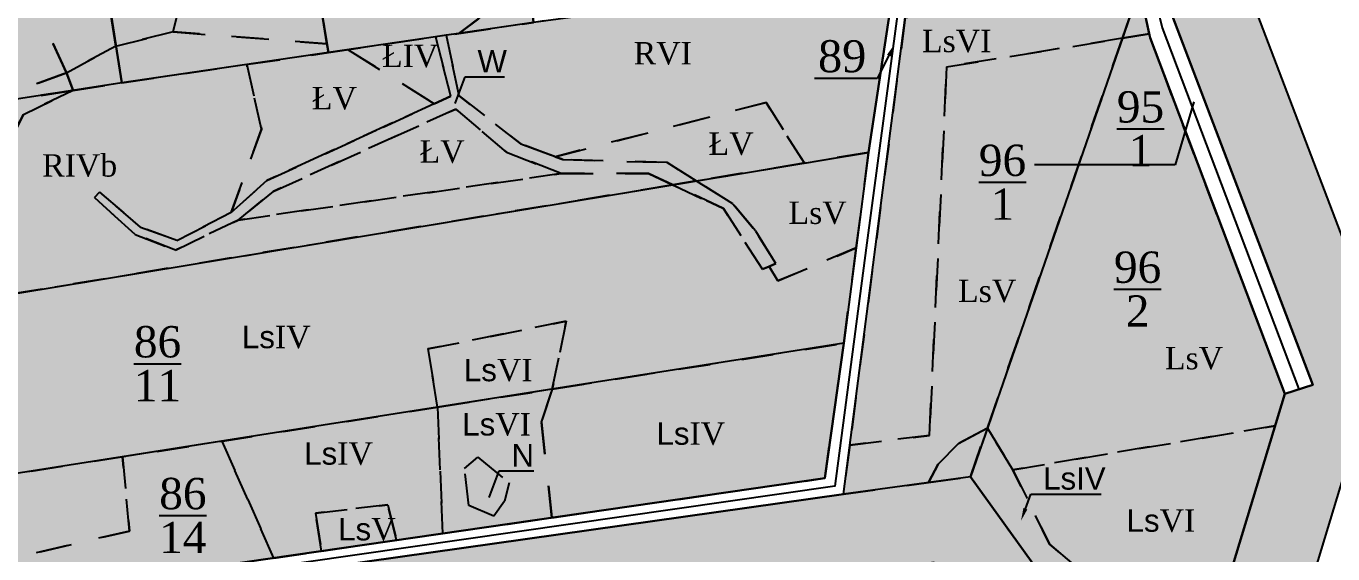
# Model space of a CAD drawing. Header units: millimetres. Extents: x 1380 to 5204, y 977 to 2350.
# Drawn here: x 2666.4 to 3075.3, y 1198 to 1363 of the extents above; entities that cross this region are included whole.
import ezdxf
from ezdxf import colors
from ezdxf.entities.mleader import LeaderData, LeaderLine
from ezdxf.math import Vec2, Vec3

# ---------------------------------------------------------------- set-up
doc = ezdxf.new("R2010")
doc.units = ezdxf.units.MM
doc.linetypes.add('UZYTEK', pattern=[20, 10, -10])
for name, color, linetype in [('DROGI ODSZKODOWANIA', 7, 'Continuous'), ('dzialki', 18, 'Continuous'), ('Numeracja', 7, 'Continuous'), ('Obreb', 2, 'Continuous'), ('Pokolorwane użytki', 7, 'Continuous'), ('Rowy', 250, 'UZYTEK'), ('Uzytki', 250, 'UZYTEK'), ('W', 250, 'Continuous')]:
    doc.layers.add(name, color=color, linetype=linetype)
doc.layers.add('Num użytków', color=7, linetype='Continuous', true_color=0x000000)
doc.styles.add('Całkowite', font='times.ttf', dxfattribs={"height": 10})
doc.styles.get("Standard").update_dxf_attribs({"font": 'arial.ttf'})
doc.styles.add('Uzytki', font='times.ttf', dxfattribs={"height": 7})
doc.styles.add('Ułamki', font='times.ttf', dxfattribs={"height": 14})

# ---------------------------------------------------------------- blocks, each defined once
blk = doc.blocks.new('_None')

msp = doc.modelspace()

# ---------------------------------------------------------------- hatches: boundary and pattern name
at = {"layer": 'Obreb', "ltscale": 0.1, "true_color": 0xf4ee51}
h = msp.add_hatch(color=41, dxfattribs=at)
h.dxf.hatch_style = 1
h.paths.add_polyline_path([(1739.27, 2064.25), (1569.18, 2044.6), (1564.53, 2044.15), (1500.42, 2035.92), (1473.15, 2032.87), (1468.93, 1980), (1462.92, 1894.61), (1456.31, 1773.44), (1452.55, 1718.71), (1450.66, 1680.7), (1442.54, 1619.86), (1424.58, 1499.01), (1404.87, 1303.08), (1390.68, 1109.1), (1379.54, 977.39), (1416.06, 982.26), (1503.01, 993.87), (1504.63, 994.09), (1506.25, 994.3), (1621.93, 1009.75), (1623.42, 1009.95), (1726.06, 1023.65), (1744.84, 1026.16), (1749.27, 1026.75), (2001.11, 1060.37), (2068.99, 1069.43), (2152.68, 1080.6), (2558.18, 1139.98), (2925.58, 1191.89), (2950.42, 1195.27), (3034.81, 1077.94), (3080.44, 1228.22), (3101.82, 1235.05), (3049.2, 1373.09), (3047.94, 1379.97), (3036.54, 1465.16), (3034.11, 1481.41), (3037.35, 1523.54), (3064.08, 1535.14), (3042.44, 1582.63), (3034.82, 1599.34), (3026.23, 1623.42), (3022.72, 1647.12), (3015.17, 1693.82), (3010.46, 1738.63), (3007.5, 1779.8), (3007.5, 1828.93), (2995.54, 1854.86), (2982.24, 1913.84), (2978.33, 1926.18), (2939.25, 2070.19), (2911.03, 2085.83), (2875.11, 2109.04), (2851.35, 2127.45), (2832.79, 2142.28), (2800.7, 2188.75), (2762.52, 2156.94), (2761.01, 2154.88), (2592.26, 2137.52), (2569.19, 2140.22), (2541.29, 2148.28), (2358.61, 2230.49), (2370.36, 2167.83), (2372.08, 2158.65), (2124.8, 2119.92), (1843.77, 2075.91), (1839.89, 2076.73), (1821.8, 2074.33), (1789.76, 2070.08)])
h.paths.add_polyline_path([(1792.84, 2045.27), (1825.09, 2049.55), (1838.91, 2051.38), (1843.08, 2050.5), (2128.67, 2095.22), (2401.4, 2137.94), (2394.93, 2172.44), (2392, 2188.04), (2532.65, 2124.75), (2564.24, 2115.63), (2592.09, 2112.37), (2774.63, 2131.15), (2780.88, 2139.71), (2795.68, 2152.03), (2814.31, 2125.04), (2835.89, 2107.8), (2860.65, 2088.62), (2898.18, 2064.37), (2917.89, 2053.45), (2954.34, 1919.13), (2958.08, 1907.3), (2971.73, 1846.78), (2982.5, 1823.44), (2982.5, 1778.91), (2985.55, 1736.43), (2990.38, 1690.52), (2998.01, 1643.29), (3001.86, 1617.33), (3011.63, 1589.94), (3019.69, 1572.27), (3030.77, 1547.94), (3018.26, 1542.51), (3013.6, 1540.82), (3008.97, 1480.5), (3011.79, 1461.65), (3023.24, 1376.04), (3025.03, 1366.32), (3069.05, 1250.82), (3060.33, 1248.04), (3025.58, 1133.59), (2961.94, 1222.07), (2922.15, 1216.65), (2554.62, 1164.73), (2149.21, 1105.36), (2065.68, 1094.21), (1997.8, 1085.15), (1745.96, 1051.53), (1741.53, 1050.94), (1722.75, 1048.43), (1620.11, 1034.73), (1618.62, 1034.53), (1502.94, 1019.08), (1501.32, 1018.87), (1499.71, 1018.65), (1412.75, 1007.04), (1407.07, 1006.29), (1415.61, 1107.14), (1429.78, 1300.92), (1449.4, 1495.92), (1467.3, 1616.37), (1475.58, 1678.42), (1477.51, 1717.23), (1481.26, 1771.9), (1487.87, 1893.05), (1493.86, 1978.13), (1496.43, 2010.32), (1503.4, 2011.1), (1567.32, 2019.31), (1571.82, 2019.74), (1742.14, 2039.42)], flags=16)
at = {"layer": 'Pokolorwane użytki', "true_color": 0xffff5c}
h = msp.add_hatch(color=51, dxfattribs=at)
h.dxf.hatch_style = 1
h.paths.add_polyline_path([(2744.16, 1455.51), (2714.01, 1440.55), (2687.18, 1403.25), (2694.51, 1356.82), (2712.44, 1361.22), (2721.62, 1399.42), (2752.83, 1403.71)])
h = msp.add_hatch(color=51, dxfattribs=at)
h.dxf.hatch_style = 1
h.paths.add_polyline_path([(2666.43, 1375.9), (2640.33, 1414.76), (2628.73, 1413.29), (2640.45, 1336.63), (2651.34, 1338.32), (2679.06, 1348.43)])
at = {"layer": 'Pokolorwane użytki', "true_color": 0x3bd23d}
h = msp.add_hatch(color=93, dxfattribs=at)
h.dxf.hatch_style = 1
h.paths.add_polyline_path([(2822.48, 1393.3), (2807.37, 1414.43), (2799.61, 1386.15), (2796.68, 1388.73), (2801.19, 1408.81), (2752.83, 1403.71), (2760.56, 1357.51), (2761.02, 1354.77), (2801.86, 1360.75), (2823.96, 1377.39)])
at = {"layer": 'Pokolorwane użytki', "true_color": 0xffff5c}
h = msp.add_hatch(color=51, dxfattribs=at)
h.dxf.hatch_style = 1
h.paths.add_polyline_path([(2687.18, 1403.25), (2666.43, 1375.9), (2679.06, 1348.43), (2694.51, 1356.82)])
at = {"layer": 'Pokolorwane użytki', "true_color": 0x3bd23d}
h = msp.add_hatch(color=93, dxfattribs=at)
h.dxf.hatch_style = 1
h.paths.add_polyline_path([(2752.83, 1403.71), (2721.62, 1399.42), (2712.44, 1361.22), (2760.56, 1357.51)])
at = {"layer": 'Pokolorwane użytki', "true_color": 0xffff5c}
h = msp.add_hatch(color=51, dxfattribs=at)
h.dxf.hatch_style = 1
h.paths.add_polyline_path([(2868.27, 1370.05), (2825.19, 1364.17), (2801.86, 1360.75), (2797.81, 1360.16), (2801.91, 1341.2), (2821.17, 1326.23), (2831.98, 1322.19), (2897.94, 1339.15), (2909.96, 1320.21), (2930.05, 1323.53), (2938.48, 1379.27), (2914.65, 1376.38)])
h = msp.add_hatch(color=51, dxfattribs=at)
h.dxf.hatch_style = 1
h.paths.add_polyline_path([(2823.96, 1377.39), (2801.86, 1360.75), (2825.19, 1364.17)])
at = {"layer": 'Pokolorwane użytki', "true_color": 0x5e6624}
h = msp.add_hatch(color=59, dxfattribs=at)
h.dxf.hatch_style = 1
h.paths.add_polyline_path([(2954.47, 1350.3), (3009.45, 1359.22), (3014.84, 1374.79), (2941.5, 1365.77), (2924.13, 1231.94), (2949.08, 1235.02)])
h = msp.add_hatch(color=59, dxfattribs=at)
h.dxf.hatch_style = 1
h.paths.add_polyline_path([(3014.84, 1374.79), (3009.45, 1359.22), (3017.86, 1360.58)])
at = {"layer": 'Pokolorwane użytki', "true_color": 0x5b8edb}
h = msp.add_hatch(color=153, dxfattribs=at)
h.dxf.hatch_style = 1
h.paths.add_polyline_path([(2800.89, 1337.1), (2816.74, 1323.64), (2833.84, 1316.93), (2861.18, 1316.93), (2868.74, 1313.39), (2876.13, 1314.62), (2866.97, 1320.38), (2834.36, 1321.3), (2831.98, 1322.19), (2821.17, 1326.23), (2801.91, 1341.2), (2797.81, 1360.16), (2794.5, 1359.68), (2799.28, 1341.15), (2794.09, 1338.77), (2741.78, 1314.74), (2730.58, 1304.77), (2713.62, 1296.03), (2702.18, 1300.2), (2689.39, 1311.12), (2687.85, 1309.43), (2700.56, 1297.84), (2713.15, 1292.98), (2732.73, 1302.39), (2743.71, 1311.29)])
at = {"layer": 'Pokolorwane użytki', "true_color": 0xffff5c}
h = msp.add_hatch(color=51, dxfattribs=at)
h.dxf.hatch_style = 1
h.paths.add_polyline_path([(2694.51, 1356.82), (2696.33, 1345.29), (2735.45, 1351.03), (2761.02, 1354.77), (2760.56, 1357.51), (2712.44, 1361.22)])
at = {"layer": 'Pokolorwane użytki', "true_color": 0x3bd23d}
h = msp.add_hatch(color=93, dxfattribs=at)
h.dxf.hatch_style = 1
h.paths.add_polyline_path([(2794.5, 1359.68), (2767.14, 1355.67), (2794.09, 1338.77), (2799.28, 1341.15)])
at = {"layer": 'Pokolorwane użytki', "true_color": 0x5e6624}
h = msp.add_hatch(color=59, dxfattribs=at)
h.dxf.hatch_style = 1
h.paths.add_polyline_path([(3009.45, 1359.22), (2954.47, 1350.3), (2949.08, 1235.02), (2924.13, 1231.94), (2922.15, 1216.65), (2948.77, 1220.27), (2951.83, 1225.97), (2958.14, 1232.45), (2967.21, 1237.26)])
h = msp.add_hatch(color=59, dxfattribs=at)
h.dxf.hatch_style = 1
h.paths.add_polyline_path([(3018.11, 1359.41), (3017.86, 1360.58), (3009.45, 1359.22), (2967.21, 1237.26), (2975.2, 1224.28), (3057.28, 1237.99), (3060.33, 1248.04)])
at = {"layer": 'Pokolorwane użytki', "true_color": 0xffff5c}
h = msp.add_hatch(color=51, dxfattribs=at)
h.dxf.hatch_style = 1
h.paths.add_polyline_path([(2694.51, 1356.82), (2679.06, 1348.43), (2681.15, 1342.94), (2696.33, 1345.29)])
at = {"layer": 'Pokolorwane użytki', "true_color": 0x3bd23d}
h = msp.add_hatch(color=93, dxfattribs=at)
h.dxf.hatch_style = 1
h.paths.add_polyline_path([(2767.14, 1355.67), (2761.02, 1354.77), (2735.45, 1351.03), (2740.1, 1330.76), (2730.58, 1304.77), (2741.78, 1314.74), (2794.09, 1338.77)])
at = {"layer": 'Pokolorwane użytki', "true_color": 0xffff5c}
h = msp.add_hatch(color=51, dxfattribs=at)
h.dxf.hatch_style = 1
h.paths.add_polyline_path([(2594.98, 1330.06), (2549.5, 1323.48), (2557.12, 1261.88), (2868.74, 1313.39), (2861.18, 1316.93), (2833.84, 1316.93), (2732.73, 1302.39), (2713.15, 1292.98), (2700.56, 1297.84), (2687.85, 1309.43), (2689.39, 1311.12), (2702.18, 1300.2), (2713.62, 1296.03), (2730.58, 1304.77), (2740.1, 1330.76), (2735.45, 1351.03), (2696.33, 1345.29), (2681.15, 1342.94), (2665.54, 1335.39), (2654.55, 1313.79), (2654.55, 1311.29), (2648.6, 1290.89), (2628.8, 1289.28)])
at = {"layer": 'Pokolorwane użytki', "true_color": 0x3bd23d}
h = msp.add_hatch(color=93, dxfattribs=at)
h.dxf.hatch_style = 1
h.paths.add_polyline_path([(2679.06, 1348.43), (2651.34, 1338.32), (2681.15, 1342.94)])
h = msp.add_hatch(color=93, dxfattribs=at)
h.dxf.hatch_style = 1
h.paths.add_polyline_path([(2665.54, 1335.39), (2681.15, 1342.94), (2651.34, 1338.32), (2640.45, 1336.63), (2610.26, 1332.26), (2603.39, 1331.27), (2609.49, 1320.04), (2654.55, 1313.79)])
h = msp.add_hatch(color=93, dxfattribs=at)
h.dxf.hatch_style = 1
h.paths.add_polyline_path([(2897.94, 1339.15), (2831.98, 1322.19), (2834.36, 1321.3), (2866.97, 1320.38), (2876.13, 1314.62), (2909.96, 1320.21)])
h = msp.add_hatch(color=93, dxfattribs=at)
h.dxf.hatch_style = 1
h.paths.add_polyline_path([(2833.84, 1316.93), (2816.74, 1323.64), (2800.89, 1337.1), (2743.71, 1311.29), (2732.73, 1302.39)])
at = {"layer": 'Pokolorwane użytki', "true_color": 0x5e6624}
h = msp.add_hatch(color=59, dxfattribs=at)
h.dxf.hatch_style = 1
h.paths.add_polyline_path([(2876.13, 1314.62), (2887.53, 1307.44), (2894.61, 1299.04), (2901.02, 1288.78), (2898.92, 1287.88), (2901.63, 1283.32), (2926.18, 1293.67), (2930.05, 1323.53), (2909.96, 1320.21)])
h = msp.add_hatch(color=59, dxfattribs=at)
h.dxf.hatch_style = 1
h.paths.add_polyline_path([(2876.13, 1314.62), (2887.53, 1307.44), (2894.61, 1299.04), (2901.02, 1288.78), (2898.92, 1287.88), (2901.63, 1283.32), (2926.18, 1293.67), (2930.05, 1323.53), (2909.96, 1320.21)])
h = msp.add_hatch(color=59, dxfattribs=at)
h.dxf.hatch_style = 1
h.paths.add_polyline_path([(2557.12, 1261.88), (2560.28, 1236.36), (2599.39, 1249.55), (2599.39, 1240.83), (2584.9, 1227.59), (2561.68, 1225.03), (2563.85, 1207.44), (2623.86, 1216.88), (2615.32, 1227.46), (2628, 1227.46), (2628.44, 1217.6), (2795.16, 1243.82), (2792.14, 1262.05), (2835.41, 1270.75), (2831.06, 1249.47), (2922.31, 1263.82), (2926.18, 1293.67), (2901.63, 1283.32), (2898.92, 1287.88), (2896.83, 1286.98), (2884.61, 1305.99), (2868.74, 1313.39)])
at = {"layer": 'Pokolorwane użytki', "true_color": 0x5b8edb}
h = msp.add_hatch(color=153, dxfattribs=at)
h.dxf.hatch_style = 1
h.paths.add_polyline_path([(2896.83, 1286.98), (2898.92, 1287.88), (2901.02, 1288.78), (2894.61, 1299.04), (2887.53, 1307.44), (2876.13, 1314.62), (2868.74, 1313.39), (2884.61, 1305.99)])
at = {"layer": 'Pokolorwane użytki', "true_color": 0x5e6624}
h = msp.add_hatch(color=59, dxfattribs=at)
h.dxf.hatch_style = 1
h.paths.add_polyline_path([(2792.14, 1262.05), (2795.16, 1243.82), (2831.06, 1249.47), (2835.41, 1270.75)])
h = msp.add_hatch(color=59, dxfattribs=at)
h.dxf.hatch_style = 1
h.paths.add_polyline_path([(2831.06, 1249.47), (2827.67, 1239.15), (2830.97, 1209.26), (2916.33, 1221.62), (2922.31, 1263.82)])
h = msp.add_hatch(color=59, dxfattribs=at)
h.dxf.hatch_style = 1
h.paths.add_polyline_path([(2831.06, 1249.47), (2795.16, 1243.82), (2796.76, 1204.31), (2830.97, 1209.26), (2827.67, 1239.15)])
h.paths.add_polyline_path([(2817.54, 1220.16), (2816.16, 1214.46), (2812.82, 1209.74), (2804.92, 1213.08), (2803.61, 1224.63), (2807.77, 1228.21)], flags=16)
h = msp.add_hatch(color=59, dxfattribs=at)
h.dxf.hatch_style = 1
h.paths.add_polyline_path([(2795.16, 1243.82), (2727.62, 1233.2), (2743.91, 1196.65), (2758.86, 1198.82), (2756.97, 1210.72), (2779.57, 1213.33), (2782.34, 1202.22), (2796.76, 1204.31)])
h = msp.add_hatch(color=59, dxfattribs=at)
h.dxf.hatch_style = 1
h.paths.add_polyline_path([(2967.21, 1237.26), (2958.14, 1232.45), (2951.83, 1225.97), (2948.77, 1220.27), (2961.94, 1222.07)])
h = msp.add_hatch(color=59, dxfattribs=at)
h.dxf.hatch_style = 1
h.paths.add_polyline_path([(3012.79, 1151.37), (3005.01, 1185.14), (2986.68, 1201.04), (2975.2, 1224.28), (2967.21, 1237.26), (2961.94, 1222.07)])
h = msp.add_hatch(color=59, dxfattribs=at)
h.dxf.hatch_style = 1
h.paths.add_polyline_path([(3057.28, 1237.99), (2975.2, 1224.28), (2986.68, 1201.04), (3005.01, 1185.14), (3012.79, 1151.37), (3025.58, 1133.59)])
h = msp.add_hatch(color=59, dxfattribs=at)
h.dxf.hatch_style = 1
h.paths.add_polyline_path([(2727.62, 1233.2), (2696.57, 1228.32), (2698.81, 1205.11), (2631.98, 1189.41), (2566.84, 1183.27), (2568.33, 1171.23), (2743.91, 1196.65)])
h = msp.add_hatch(color=59, dxfattribs=at)
h.dxf.hatch_style = 1
h.paths.add_polyline_path([(2698.81, 1205.11), (2696.57, 1228.32), (2563.85, 1207.44), (2566.84, 1183.27), (2631.98, 1189.41)])
at = {"layer": 'Pokolorwane użytki', "true_color": 0xff3333}
h = msp.add_hatch(color=20, dxfattribs=at)
h.dxf.hatch_style = 1
h.paths.add_polyline_path([(2812.82, 1209.74), (2816.16, 1214.46), (2817.54, 1220.16), (2807.77, 1228.21), (2803.61, 1224.63), (2804.92, 1213.08)])
at = {"layer": 'Pokolorwane użytki', "true_color": 0x5e6624}
h = msp.add_hatch(color=59, dxfattribs=at)
h.dxf.hatch_style = 1
h.paths.add_polyline_path([(2782.34, 1202.22), (2779.57, 1213.33), (2756.97, 1210.72), (2758.86, 1198.82)])

# ---------------------------------------------------------------- linework, layer by layer
at = {"layer": 'DROGI ODSZKODOWANIA', "color": 5, "ltscale": 0.1}
for points in [[(3015.24, 1548.13), (3012.48, 1544.49), (3009.86, 1541.05), (3006.35, 1479.48), (3019.04, 1374.73), (3021.89, 1362.47), (3064.69, 1249.43)], [(3004.48, 1533.97), (2993.41, 1522.29), (2940.78, 1379.55), (2929.25, 1293.67), (2919.49, 1219.15), (2554.41, 1166.72), (2342.04, 1136.27)]]:
    msp.add_lwpolyline(points, dxfattribs=at)
at = {"layer": 'dzialki'}
for points in [[(3011.79, 1461.65), (3008.97, 1480.5), (3013.6, 1540.82), (3018.26, 1542.51), (3007.11, 1563.28), (3009.99, 1549.14), (3006.28, 1540.33), (3002.67, 1527.61), (3003.65, 1478.78), (3014.84, 1374.79), (3018.11, 1359.41), (3060.33, 1248.04), (3069.05, 1250.82), (3025.03, 1366.32), (3023.24, 1376.04)], [(2922.15, 1216.65), (2941.5, 1365.77), (2943.1, 1379.76), (2995.89, 1523.09), (3002.67, 1527.61), (3006.28, 1540.33), (2993.2, 1529.13), (2991.41, 1522.29), (2938.48, 1379.27), (2930.05, 1323.53), (2922.31, 1263.82), (2916.33, 1221.62), (2568.33, 1171.23), (2563.39, 1170.46), (2554.17, 1169.03), (2554.62, 1164.73)], [(2670.66, 1508.03), (2725.38, 1517.01), (2734.75, 1511.73), (2761.02, 1354.77), (2696.33, 1345.29), (2670.66, 1508.03)], [(2734.75, 1511.73), (2759.42, 1497.81), (2781.56, 1489.49), (2814.04, 1484.26), (2825.19, 1364.17), (2761.02, 1354.77), (2734.75, 1511.73)], [(2615.51, 1499.76), (2670.66, 1508.03), (2696.33, 1345.29), (2640.45, 1336.63), (2615.51, 1499.76)], [(2930.05, 1323.53), (2938.48, 1379.27), (2914.65, 1376.38), (2825.19, 1364.17), (2761.02, 1354.77), (2696.33, 1345.29), (2640.45, 1336.63), (2549.5, 1323.48), (2557.12, 1261.88), (2930.05, 1323.53), (2938.48, 1379.27)], [(2941.5, 1365.77), (3014.84, 1374.79), (2961.94, 1222.07), (2922.15, 1216.65), (2941.5, 1365.77)], [(3018.11, 1359.41), (3014.84, 1374.79), (2961.94, 1222.07), (3025.58, 1133.59), (3060.33, 1248.04)], [(2930.05, 1323.53), (2922.31, 1263.82), (2563.85, 1207.44), (2557.12, 1261.88), (2930.05, 1323.53)], [(2563.85, 1207.44), (2568.33, 1171.23), (2916.33, 1221.62), (2922.31, 1263.82), (2563.85, 1207.44), (2568.33, 1171.23)]]:
    msp.add_lwpolyline(points, close=True, dxfattribs=at)
at = {"layer": 'Obreb'}
for points in [[(3022.72, 1647.12), (3026.23, 1623.42), (3034.82, 1599.34), (3042.44, 1582.63), (3064.08, 1535.14), (3037.35, 1523.54), (3034.11, 1481.41), (3036.54, 1465.16), (3047.94, 1379.97), (3049.2, 1373.09), (3101.82, 1235.05), (3080.44, 1228.22), (3034.81, 1077.94), (2950.42, 1195.27), (2925.58, 1191.89), (2558.18, 1139.98)], [(2998.01, 1643.29), (3001.86, 1617.33), (3011.63, 1589.94), (3019.69, 1572.27), (3030.77, 1547.94), (3018.26, 1542.51), (3013.6, 1540.82), (3008.97, 1480.5), (3011.79, 1461.65), (3023.24, 1376.04), (3025.03, 1366.32), (3069.05, 1250.82), (3060.33, 1248.04), (3025.58, 1133.59), (2961.94, 1222.07), (2922.15, 1216.65), (2554.62, 1164.73)]]:
    msp.add_lwpolyline(points, dxfattribs=at)
at = {"layer": 'Rowy'}
msp.add_lwpolyline([(2807.37, 1414.43), (2822.48, 1393.3), (2823.96, 1377.39), (2801.86, 1360.75)], dxfattribs=at)
for points in [[(2896.83, 1286.98), (2901.02, 1288.78), (2894.61, 1299.04), (2887.53, 1307.44), (2866.97, 1320.38), (2834.36, 1321.3), (2821.17, 1326.23), (2801.91, 1341.2), (2797.81, 1360.16), (2794.5, 1359.68), (2799.28, 1341.15), (2741.78, 1314.74), (2730.58, 1304.77), (2713.62, 1296.03), (2702.18, 1300.2), (2689.39, 1311.12), (2687.85, 1309.43), (2700.56, 1297.84), (2713.15, 1292.98), (2732.73, 1302.39), (2743.71, 1311.29), (2800.89, 1337.1), (2816.74, 1323.64), (2833.84, 1316.93), (2861.18, 1316.93), (2884.61, 1305.99), (2896.83, 1286.98)], [(2887.53, 1307.44), (2876.13, 1314.62), (2868.74, 1313.39), (2884.61, 1305.99), (2896.83, 1286.98), (2898.92, 1287.88), (2901.02, 1288.78), (2894.61, 1299.04)]]:
    msp.add_lwpolyline(points, close=True, dxfattribs=at)
at = {"layer": 'Uzytki'}
for points in [[(2744.16, 1455.51), (2714.01, 1440.55), (2687.18, 1403.25), (2694.51, 1356.82), (2712.44, 1361.22), (2721.62, 1399.42), (2752.83, 1403.71)], [(2666.43, 1375.9), (2640.33, 1414.76), (2628.73, 1413.29), (2640.45, 1336.63), (2651.34, 1338.32), (2679.06, 1348.43)], [(2796.68, 1388.73), (2801.19, 1408.81), (2752.83, 1403.71), (2760.56, 1357.51), (2761.02, 1354.77), (2801.86, 1360.75), (2823.96, 1377.39), (2822.48, 1393.3), (2807.37, 1414.43), (2799.61, 1386.15)], [(2687.18, 1403.25), (2666.43, 1375.9), (2679.06, 1348.43), (2694.51, 1356.82)], [(2752.83, 1403.71), (2721.62, 1399.42), (2712.44, 1361.22), (2760.56, 1357.51)], [(2938.48, 1379.27), (2914.65, 1376.38), (2868.27, 1370.05), (2825.19, 1364.17), (2801.86, 1360.75), (2797.81, 1360.16), (2801.91, 1341.2), (2821.17, 1326.23), (2831.98, 1322.19), (2897.94, 1339.15), (2909.96, 1320.21), (2930.05, 1323.53)], [(2823.96, 1377.39), (2801.86, 1360.75), (2825.19, 1364.17)], [(2954.47, 1350.3), (3009.45, 1359.22), (3014.84, 1374.79), (2941.5, 1365.77), (2924.13, 1231.94), (2949.08, 1235.02)], [(3014.84, 1374.79), (3009.45, 1359.22), (3017.86, 1360.58)], [(2801.91, 1341.2), (2797.81, 1360.16), (2794.5, 1359.68), (2799.28, 1341.15), (2794.09, 1338.77), (2741.78, 1314.74), (2730.58, 1304.77), (2713.62, 1296.03), (2702.18, 1300.2), (2689.39, 1311.12), (2687.85, 1309.43), (2700.56, 1297.84), (2713.15, 1292.98), (2732.73, 1302.39), (2743.71, 1311.29), (2800.89, 1337.1), (2816.74, 1323.64), (2833.84, 1316.93), (2861.18, 1316.93), (2868.74, 1313.39), (2876.13, 1314.62), (2866.97, 1320.38), (2834.36, 1321.3), (2831.98, 1322.19), (2821.17, 1326.23)], [(2760.56, 1357.51), (2712.44, 1361.22), (2694.51, 1356.82), (2696.33, 1345.29), (2761.02, 1354.77)], [(2794.5, 1359.68), (2767.14, 1355.67), (2794.09, 1338.77), (2799.28, 1341.15)], [(3009.45, 1359.22), (2954.47, 1350.3), (2949.08, 1235.02), (2924.13, 1231.94), (2922.15, 1216.65), (2948.77, 1220.27), (2951.83, 1225.97), (2958.14, 1232.45), (2967.21, 1237.26)], [(3018.11, 1359.41), (3017.86, 1360.58), (3009.45, 1359.22), (2967.21, 1237.26), (2975.2, 1224.28), (3057.28, 1237.99), (3060.33, 1248.04)], [(2694.51, 1356.82), (2679.06, 1348.43), (2681.15, 1342.94), (2696.33, 1345.29)], [(2794.09, 1338.77), (2767.14, 1355.67), (2761.02, 1354.77), (2735.45, 1351.03), (2740.1, 1330.76), (2730.58, 1304.77), (2741.78, 1314.74)], [(2594.98, 1330.06), (2549.5, 1323.48), (2557.12, 1261.88), (2868.74, 1313.39), (2861.18, 1316.93), (2833.84, 1316.93), (2732.73, 1302.39), (2713.15, 1292.98), (2700.56, 1297.84), (2687.85, 1309.43), (2689.39, 1311.12), (2702.18, 1300.2), (2713.62, 1296.03), (2730.58, 1304.77), (2740.1, 1330.76), (2735.45, 1351.03), (2696.33, 1345.29), (2681.15, 1342.94), (2665.54, 1335.39), (2654.55, 1313.79), (2654.55, 1311.29), (2648.6, 1290.89), (2628.8, 1289.28)], [(2679.06, 1348.43), (2651.34, 1338.32), (2681.15, 1342.94)], [(2665.54, 1335.39), (2681.15, 1342.94), (2651.34, 1338.32), (2640.45, 1336.63), (2610.26, 1332.26), (2603.39, 1331.27), (2609.49, 1320.04), (2654.55, 1313.79)], [(2897.94, 1339.15), (2831.98, 1322.19), (2834.36, 1321.3), (2866.97, 1320.38), (2876.13, 1314.62), (2909.96, 1320.21)], [(2816.74, 1323.64), (2800.89, 1337.1), (2743.71, 1311.29), (2732.73, 1302.39), (2833.84, 1316.93)], [(2930.05, 1323.53), (2876.13, 1314.62), (2887.53, 1307.44), (2894.61, 1299.04), (2901.02, 1288.78), (2898.92, 1287.88), (2901.63, 1283.32), (2926.18, 1293.67)], [(2835.41, 1270.75), (2831.06, 1249.47), (2922.31, 1263.82), (2926.18, 1293.67), (2901.63, 1283.32), (2898.92, 1287.88), (2896.83, 1286.98), (2884.61, 1305.99), (2868.74, 1313.39), (2557.12, 1261.88), (2560.28, 1236.36), (2599.39, 1249.55), (2599.39, 1240.83), (2584.9, 1227.59), (2561.68, 1225.03), (2563.85, 1207.44), (2623.86, 1216.88), (2615.32, 1227.46), (2628, 1227.46), (2628.44, 1217.6), (2795.16, 1243.82), (2792.14, 1262.05)], [(2887.53, 1307.44), (2876.13, 1314.62), (2868.74, 1313.39), (2884.61, 1305.99), (2896.83, 1286.98), (2898.92, 1287.88), (2901.02, 1288.78), (2894.61, 1299.04)], [(2835.41, 1270.75), (2792.14, 1262.05), (2795.16, 1243.82), (2831.06, 1249.47)], [(2922.31, 1263.82), (2831.06, 1249.47), (2827.67, 1239.15), (2830.97, 1209.26), (2916.33, 1221.62)], [(2827.67, 1239.15), (2831.06, 1249.47), (2795.16, 1243.82), (2796.76, 1204.31), (2830.97, 1209.26)], [(2795.16, 1243.82), (2727.62, 1233.2), (2743.91, 1196.65), (2758.86, 1198.82), (2756.97, 1210.72), (2779.57, 1213.33), (2782.34, 1202.22), (2796.76, 1204.31)], [(2967.21, 1237.26), (2958.14, 1232.45), (2951.83, 1225.97), (2948.77, 1220.27), (2961.94, 1222.07)], [(2975.2, 1224.28), (2967.21, 1237.26), (2961.94, 1222.07), (3012.79, 1151.37), (3005.01, 1185.14), (2986.68, 1201.04)], [(3057.28, 1237.99), (2975.2, 1224.28), (2986.68, 1201.04), (3005.01, 1185.14), (3012.79, 1151.37), (3025.58, 1133.59)], [(2743.91, 1196.65), (2727.62, 1233.2), (2696.57, 1228.32), (2698.81, 1205.11), (2631.98, 1189.41), (2566.84, 1183.27), (2568.33, 1171.23)], [(2698.81, 1205.11), (2696.57, 1228.32), (2563.85, 1207.44), (2566.84, 1183.27), (2631.98, 1189.41)], [(2807.77, 1228.21), (2817.54, 1220.16), (2816.16, 1214.46), (2812.82, 1209.74), (2804.92, 1213.08), (2803.61, 1224.63), (2807.77, 1228.21)], [(2803.61, 1224.63), (2807.77, 1228.21), (2817.54, 1220.16), (2816.16, 1214.46), (2812.82, 1209.74), (2804.92, 1213.08)], [(2779.57, 1213.33), (2756.97, 1210.72), (2758.86, 1198.82), (2782.34, 1202.22)]]:
    msp.add_lwpolyline(points, close=True, dxfattribs=at)
for points in [[(2694.51, 1356.82), (2712.44, 1361.22), (2721.62, 1399.42), (2752.83, 1403.71), (2801.19, 1408.81)], [(2712.44, 1361.22), (2760.56, 1357.51)], [(3009.45, 1359.22), (3017.86, 1360.58)], [(2795.16, 1243.82), (2796.76, 1204.31)], [(2967.21, 1237.26), (2958.14, 1232.45), (2951.83, 1225.97), (2948.77, 1220.27)]]:
    msp.add_lwpolyline(points, dxfattribs=at)

# ---------------------------------------------------------------- texts
at = {"layer": 'Num użytków', "char_height": 7, "attachment_point": 1, "style": 'Uzytki'}
for s, insert, width in [('LsVI', (2946.75, 1361.89), 9.454), ('RVI', (2856.53, 1358.06), 22.1933), ('ŁIV', (2777.8, 1357.23), 7), ('ŁV', (2755.82, 1344), 13.8787), ('ŁV', (2879.95, 1329.77), 13.8787), ('ŁV', (2789.52, 1327.33), 13.8787), ('RIVb\\P', (2671.41, 1322.97), 23.555), ('LsV', (2904.98, 1308.17), 7.691), ('{\\fArial|b0|i0|c238|p34;Ls}IV', (2733.94, 1269.29), 24.5276), ('{\\fArial|b0|i0|c238|p34;Ls}VI', (2803.4, 1258.96), 23.3864), ('{\\fArial|b0|i0|c238|p34;Ls}VI', (2802.89, 1241.98), 23.3864), ('{\\fArial|b0|i0|c238|p34;Ls}IV', (2863.68, 1239.09), 17.3574), ('{\\fArial|b0|i0|c238|p34;Ls}IV', (2753.44, 1232.85), 23.555), ('{\\fArial|b0|i0|c238|p34;             Ls}VI', (3010.77, 1211.88), 14.1224), ('{\\fArial|b0|i0|c238|p34;Ls}V', (2764.06, 1209.17), 7.0652)]:
    msp.add_mtext(s, dxfattribs=dict(at, insert=insert, width=width))
for insert in [(2958.04, 1283.73), (3022.77, 1262.69)]:
    msp.add_mtext('LsV', dxfattribs=dict(at, insert=insert))
at = {"layer": 'Numeracja', "char_height": 14, "attachment_point": 1, "style": 'Ułamki'}
for s, insert, width in [('\\A1;{\\H0.7x;\\S96/1;}', (2964.54, 1325.97), 22.706), ('\\A1;{\\H0.7x;\\S96/2;}', (3006.83, 1292.54), 21.4291), ('\\A1;{\\H0.7x;\\S86/11;}', (2700.14, 1269.21), 29.8543), ('\\A1;{\\H0.7x;\\S86/14;}', (2708.06, 1221.72), 11.2485)]:
    msp.add_mtext(s, dxfattribs=dict(at, insert=insert, width=width))

# ---------------------------------------------------------------- leaders
at = {"layer": 'Num użytków'}
ml = msp.add_multileader_mtext('Standard', dxfattribs=at)
ml.set_content('N', color=256)
ml.set_leader_properties()
ml.set_arrow_properties(name='NONE')
ml.build(insert=Vec2(0, 0))
ml.multileader.update_dxf_attribs({"text_left_attachment_type": 5, "text_right_attachment_type": 0, "text_top_attachment_type": 10, "text_bottom_attachment_type": 10})
ctx = ml.context
ctx.base_point, ctx.char_height, ctx.plane_origin = Vec3(2816.29, 1223.88), 7, Vec3(2811.36, 1215.55)
ctx.left_attachment, ctx.right_attachment, ctx.top_attachment, ctx.bottom_attachment = 5, 0, 10, 10
notes = []
notes.append((ctx, [(0, (1, 1, 0), (2814.43, 1223.88), (1, 0), 1.86, [(0, [(2811.36, 1215.55)], 0, [])])]))
ctx.mtext.insert, ctx.mtext.flow_direction = Vec3(2818.29, 1232.28), 5
ml = msp.add_multileader_mtext('Standard', dxfattribs=at)
ml.set_content('LsIV', color=256)
ml.set_leader_properties()
ml.build(insert=Vec2(0, 0))
ml.multileader.update_dxf_attribs({"text_left_attachment_type": 5, "text_right_attachment_type": 0, "text_top_attachment_type": 10, "text_bottom_attachment_type": 10})
ctx = ml.context
ctx.base_point, ctx.char_height, ctx.plane_origin = Vec3(2982.67, 1216.65), 7, Vec3(2977.73, 1208.33)
ctx.left_attachment, ctx.right_attachment, ctx.top_attachment, ctx.bottom_attachment = 5, 0, 10, 10
notes.append((ctx, [(0, (1, 1, 0), (2980.8, 1216.65), (1, 0), 1.86, [(0, [(2977.73, 1208.33)], 0, [])])]))
ctx.mtext.insert, ctx.mtext.flow_direction = Vec3(2984.67, 1225.05), 5
at = {"layer": 'Numeracja'}
ml = msp.add_multileader_mtext('Standard', dxfattribs=at)
ml.set_content('89', color=256, style='Całkowite')
ml.set_leader_properties()
ml.build(insert=Vec2(0, 0))
ml.multileader.update_dxf_attribs({"text_left_attachment_type": 6, "text_right_attachment_type": 6})
ctx = ml.context
ctx.base_point, ctx.char_height, ctx.plane_origin = Vec3(2913.16, 1346.62), 10, Vec3(2938.2, 1357.4)
ctx.left_attachment, ctx.right_attachment, ctx.text_align_type = 6, 6, 1
notes.append((ctx, [(0, (1, 1, 0), (2932.76, 1346.62), (-1, 0), 2.37, [(0, [(2938.2, 1357.4)], 0, [])])]))
ctx.mtext.insert, ctx.mtext.alignment, ctx.mtext.flow_direction = Vec3(2921.77, 1358.62), 2, 5
ml = msp.add_multileader_mtext('Standard', dxfattribs=at)
ml.set_content('\\A1;{\\H0.7x;\\S95/1;}', color=256, style='Całkowite')
ml.set_leader_properties()
ml.set_arrow_properties(name='NONE')
ml.build(insert=Vec2(0, 0))
ml.multileader.update_dxf_attribs({"text_left_attachment_type": 6, "text_right_attachment_type": 5})
ctx = ml.context
ctx.base_point, ctx.char_height, ctx.plane_origin = Vec3(3006.66, 1328.69), 14, Vec3(3039.66, 1346.27)
ctx.left_attachment, ctx.right_attachment, ctx.text_align_type = 6, 5, 1
notes.append((ctx, [(0, (1, 1, 0), (3025.97, 1319.67), (-1, 0), 2.37, [(0, [(3031.81, 1339.31)], 0, [])])]))
ctx.mtext.insert, ctx.mtext.alignment, ctx.mtext.flow_direction = Vec3(3015.13, 1342.69), 2, 5
at = {"layer": 'W'}
ml = msp.add_multileader_mtext('Standard', dxfattribs=at)
ml.set_content('W', color=256)
ml.set_leader_properties()
ml.set_arrow_properties(name='NONE')
ml.build(insert=Vec2(0, 0))
ml.multileader.update_dxf_attribs({"text_left_attachment_type": 5, "text_right_attachment_type": 0, "text_top_attachment_type": 10, "text_bottom_attachment_type": 10})
ctx = ml.context
ctx.base_point, ctx.char_height, ctx.plane_origin = Vec3(2805.65, 1347.2), 7, Vec3(2800.72, 1338.88)
ctx.left_attachment, ctx.right_attachment, ctx.top_attachment, ctx.bottom_attachment = 5, 0, 10, 10
notes.append((ctx, [(0, (1, 1, 0), (2803.79, 1347.2), (1, 0), 1.86, [(0, [(2800.72, 1338.88)], 0, [])])]))
ctx.mtext.insert, ctx.mtext.flow_direction = Vec3(2807.65, 1355.6), 5
for ctx, leaders in notes:
    for number, flags, end, landing, length, lines in leaders:
        leader = LeaderData()
        leader.index, (leader.has_last_leader_line, leader.has_dogleg_vector, leader.attachment_direction) = number, flags
        leader.last_leader_point, leader.dogleg_vector, leader.dogleg_length = Vec3(end), Vec3(landing), length
        for number, points, colour, breaks in lines:
            line = LeaderLine()
            line.index, line.vertices, line.color, line.breaks = number, Vec3.list(points), colors.encode_raw_color(colour), breaks
            leader.lines.append(line)
        ctx.leaders.append(leader)

doc.saveas('drawing.dxf')
